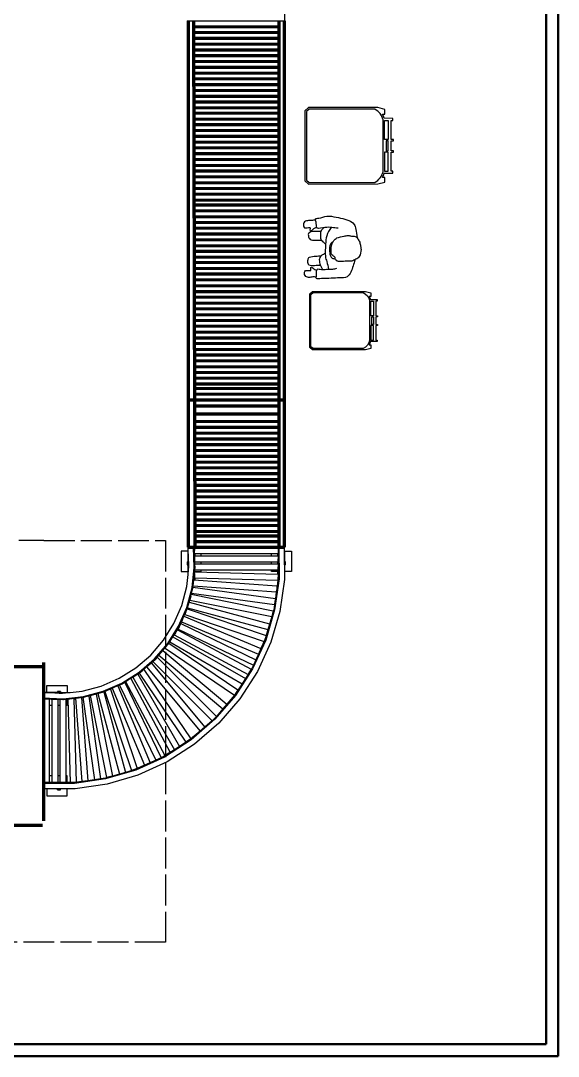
# Model space of a CAD drawing. Header units: millimetres. Extents: x 44692 to 659456, y -26273 to 14445.
# Drawn here: x 270599 to 275016, y -15686 to -7182 of the extents above; entities that cross this region are included whole.
import ezdxf

# ---------------------------------------------------------------- set-up
doc = ezdxf.new("R2010")
doc.units = ezdxf.units.MM
doc.header["$LTSCALE"] = 100
doc.linetypes.add('DASHEDX2', pattern=[3.048, 2.54, -0.508])
for name, color, linetype in [('Area proceso', 90, 'DASHEDX2'), ('Maquinas', 200, 'Continuous'), ('Muebles', 112, 'Continuous'), ('Personal', 171, 'Continuous'), ('Transporte semielaborado', 30, 'Continuous')]:
    doc.layers.add(name, color=color, linetype=linetype)
doc.layers.add('Paredes', color=7, linetype='Continuous', lineweight=50)

# ---------------------------------------------------------------- blocks, each defined once
blk = doc.blocks.new('pa17-16')
for points, knots in [([(5.62, 2.5537), (5.6188, 2.5427), (5.6154, 2.5253), (5.6223, 2.4901), (5.6346, 2.4293), (5.661, 2.4064), (5.685, 2.3908), (5.7322, 2.3832), (5.7723, 2.3842), (5.7881, 2.3969), (5.8018, 2.4268), (5.8146, 2.4162), (5.8324, 2.4305), (5.8382, 2.4568), (5.8318, 2.5038), (5.8344, 2.5615), (5.8137, 2.5937), (5.7944, 2.6284), (5.7307, 2.6388), (5.7037, 2.6296), (5.6679, 2.626), (5.6442, 2.6055), (5.6228, 2.5961), (5.6214, 2.5667), (5.62, 2.5537)], [0, 0, 0, 0, 0.297584, 0.631064, 1.068635, 1.39533, 1.69617, 2.097861, 2.458938, 2.716293, 3.010442, 3.199165, 3.447293, 3.731671, 4.119196, 4.541864, 4.881702, 5.22714, 5.673063, 5.989311, 6.327668, 6.644571, 6.906626, 7.259736, 7.259736, 7.259736, 7.259736]), ([(5.5575, 2.4391), (5.5549, 2.4218), (5.5525, 2.3852), (5.5491, 2.3329), (5.5712, 2.2599), (5.5431, 2.2589), (5.5029, 2.2526), (5.4793, 2.2435), (5.4785, 2.2813), (5.4499, 2.3438), (5.4658, 2.4235), (5.4776, 2.5033), (5.5116, 2.5798), (5.5552, 2.585), (5.608, 2.5962), (5.6336, 2.6001)], [0, 0, 0, 0, 0.404899, 0.829805, 1.276298, 1.516647, 1.885942, 2.122553, 2.418487, 2.881882, 3.382407, 3.897515, 4.613825, 5.020942, 5.393355, 5.393355, 5.393355, 5.393355]), ([(5.8196, 2.5846), (5.837, 2.5819), (5.8817, 2.5675), (5.9755, 2.5418), (5.972, 2.4609), (5.9791, 2.3926), (5.9812, 2.315), (5.9891, 2.2612), (5.9692, 2.2664), (5.9401, 2.2663), (5.9063, 2.2668), (5.9005, 2.2811), (5.909, 2.3184), (5.9007, 2.3606), (5.9019, 2.4011), (5.8964, 2.4238), (5.8933, 2.4348)], [6.682038, 6.682038, 6.682038, 6.682038, 7.076266, 7.806153, 8.304227, 8.77662, 9.284333, 9.649979, 9.844608, 10.160206, 10.472731, 10.661147, 10.998544, 11.371438, 11.724832, 12.051545, 12.051545, 12.051545, 12.051545]), ([(5.5522, 2.3809), (5.573, 2.3653), (5.6222, 2.3398), (5.6924, 2.3383), (5.7952, 2.3323), (5.8376, 2.352), (5.881, 2.3613), (5.9019, 2.366)], [0, 0, 0, 0, 0.49262, 0.970296, 1.525877, 1.91054, 2.357805, 2.357805, 2.357805, 2.357805]), ([(5.6724, 2.3994), (5.675, 2.3947), (5.6837, 2.383), (5.7041, 2.3718), (5.7348, 2.3697), (5.774, 2.3728), (5.8085, 2.3874), (5.8116, 2.4015), (5.8144, 2.4199)], [0.121052, 0.121052, 0.121052, 0.121052, 0.297289, 0.584433, 0.895396, 1.26174, 1.600834, 1.760925, 1.760925, 1.760925, 1.760925]), ([(5.4915, 2.2484), (5.4936, 2.2374), (5.4981, 2.215), (5.4968, 2.1806), (5.512, 2.1445), (5.5569, 2.147), (5.5634, 2.1681), (5.5498, 2.2128), (5.5753, 2.1995), (5.5912, 2.209), (5.5741, 2.2257), (5.5617, 2.2339), (5.5559, 2.2515), (5.5556, 2.26)], [0, 0, 0, 0, 0.324329, 0.654038, 0.980089, 1.31306, 1.562526, 1.890179, 2.123217, 2.319335, 2.559559, 2.78492, 3.066636, 3.066636, 3.066636, 3.066636]), ([(5.5552, 2.3206), (5.5597, 2.3147), (5.5706, 2.3043), (5.5892, 2.2916), (5.6248, 2.2913), (5.6613, 2.2967), (5.6731, 2.3154), (5.6858, 2.3299), (5.6912, 2.3378)], [0, 0, 0, 0, 0.262594, 0.520609, 0.853848, 1.185107, 1.43842, 1.738028, 1.738028, 1.738028, 1.738028]), ([(5.5867, 2.2952), (5.5866, 2.2877), (5.5872, 2.2667), (5.5883, 2.1873), (5.6353, 2.19), (5.6673, 2.2128), (5.6606, 2.2618), (5.6599, 2.2881), (5.6606, 2.3008)], [0.078483, 0.078483, 0.078483, 0.078483, 0.321516, 0.797556, 1.122606, 1.448668, 1.830958, 2.166281, 2.166281, 2.166281, 2.166281]), ([(5.7713, 2.3359), (5.7736, 2.3305), (5.7786, 2.3203), (5.7954, 2.2951), (5.8154, 2.2848), (5.8612, 2.2906), (5.8838, 2.3057), (5.8988, 2.3117), (5.9058, 2.3148)], [0, 0, 0, 0, 0.233477, 0.532145, 0.79329, 1.163492, 1.458071, 1.725911, 1.725911, 1.725911, 1.725911]), ([(5.7943, 2.2992), (5.7951, 2.2858), (5.7984, 2.2614), (5.8038, 2.2002), (5.8255, 2.1869), (5.8672, 2.191), (5.8755, 2.2117), (5.8718, 2.2605), (5.8715, 2.286), (5.871, 2.2978)], [0, 0, 0, 0, 0.353805, 0.775896, 1.041599, 1.377968, 1.615337, 2.001902, 2.313716, 2.313716, 2.313716, 2.313716]), ([(5.9713, 2.2652), (5.9703, 2.2553), (5.9686, 2.234), (5.9786, 2.2017), (5.9668, 2.1644), (5.9218, 2.1628), (5.9134, 2.1832), (5.9229, 2.229), (5.8988, 2.2135), (5.882, 2.2215), (5.8976, 2.2397), (5.908, 2.248), (5.912, 2.2618), (5.9127, 2.2683)], [0.038839, 0.038839, 0.038839, 0.038839, 0.324329, 0.654038, 0.980089, 1.31306, 1.562526, 1.890179, 2.123217, 2.319335, 2.559559, 2.78492, 2.989829, 2.989829, 2.989829, 2.989829])]:
    blk.add_open_spline(points, degree=3, knots=knots)
blk = doc.blocks.new('MU11-9')
for points in [[(-0.0431, 0.5974), (-0.0431, 0.5827), (-0.171, 0.5827), (-0.171, 0.5944), (-0.178, 0.5944), (-0.185, 0.5944), (-0.1854, 0.5362, 0.065352), (-0.2135, 0.5234), (-0.2134, 0.5392), (-0.2457, 0.5392), (-0.2575, 0.4915), (-0.2579, 0.0248), (-0.2362, 0), (0, 0), (0.2362, 0), (0.2579, 0.0248), (0.2575, 0.4915), (0.2457, 0.5392), (0.2134, 0.5392), (0.2135, 0.5234, 0.065352), (0.1854, 0.5362), (0.185, 0.5944), (0.178, 0.5944), (0.171, 0.5944), (0.171, 0.5827), (0.0431, 0.5827), (0.0431, 0.5974), (0.0344, 0.5974), (0.0344, 0.5827), (0, 0.5827), (-0.0344, 0.5827), (-0.0344, 0.5974)], [(-0.2468, 0.4718), (-0.2471, 0.0288), (-0.2314, 0.0107), (0, 0.0107), (0.2314, 0.0107), (0.2471, 0.0288), (0.2468, 0.4718, 0.222129), (0.1747, 0.5279), (-0.1747, 0.5279, 0.222129)]]:
    blk.add_lwpolyline(points, format="xyb", close=True)
for points in [[(-0.0431, 0.5382), (-0.171, 0.5382), (-0.171, 0.5618), (-0.0431, 0.5618), (-0.0431, 0.5382)], [(0.0431, 0.5382), (0.171, 0.5382), (0.171, 0.5618), (0.0431, 0.5618), (0.0431, 0.5382)]]:
    blk.add_lwpolyline(points)
blk.add_lwpolyline([(0.0344, 0.5489), (0.0344, 0.5618), (0, 0.5618), (-0.0344, 0.5618), (-0.0344, 0.5489), (0, 0.5489)], close=True)

msp = doc.modelspace()

# ---------------------------------------------------------------- linework, layer by layer
msp.add_line((272028.634, -11506.63), (272712.726, -11506.63))
at = {"layer": 'Area proceso', "color": 3}
for p, q in [((270789.701, -11451.322), (270583.938, -11451.322)), ((270789.701, -11451.322), (271789.701, -11451.322)), ((271789.701, -11451.322), (271789.701, -14747.652)), ((271789.701, -14747.652), (265789.701, -14747.652))]:
    msp.add_line(p, q, dxfattribs=at)
at = {"layer": 'Maquinas'}
for p, q in [((272766.627, -6582.489), (272766.627, -7184.341)), ((271966.677, -7182.489), (272766.627, -7184.341)), ((271974.733, -11538.903), (271916.686, -11538.903)), ((271916.686, -11538.903), (271916.686, -11704.752)), ((271974.908, -11509.912), (271974.733, -11505.733)), ((271974.733, -11509.912), (271974.733, -11505.733)), ((272019.264, -11505.733), (271974.733, -11505.733)), ((271974.733, -11505.733), (271974.733, -11509.912)), ((271974.733, -11505.733), (271974.733, -11509.912)), ((271974.733, -11509.912), (271974.733, -11514.091)), ((271974.908, -11509.912), (271974.733, -11509.912)), ((271974.908, -11514.091), (271974.733, -11514.091)), ((271974.733, -11538.903), (271974.733, -11514.091)), ((271974.733, -11626.463), (271974.733, -11538.903)), ((271975.084, -11514.091), (271974.908, -11509.912)), ((271974.908, -11509.912), (271974.908, -11514.091)), ((271975.084, -11514.091), (271974.908, -11514.091)), ((271978.879, -11604.613), (271975.084, -11514.091)), ((272025.645, -11672.947), (272019.264, -11505.733)), ((272026.055, -11505.733), (272019.264, -11505.733)), ((272026.055, -11505.733), (272028.634, -11505.733)), ((272027.024, -11531.508), (272026.055, -11505.733)), ((272027.024, -11506.63), (272028.634, -11506.63)), ((272027.024, -11506.63), (272027.024, -11531.508)), ((272027.96, -11556.385), (272027.024, -11531.508)), ((272027.96, -11556.385), (272028.634, -11556.385)), ((272028.634, -11574.31), (272027.96, -11556.385)), ((272028.634, -11506.63), (272028.634, -11505.733)), ((272028.634, -11556.385), (272028.634, -11574.31)), ((272028.634, -11556.385), (272082.535, -11556.385)), ((272082.535, -11576.725), (272082.535, -11556.385)), ((272082.535, -11556.385), (272658.826, -11556.385)), ((272658.826, -11576.725), (272658.826, -11556.385)), ((272658.826, -11556.385), (272712.726, -11556.385)), ((272712.726, -11506.63), (272712.726, -11505.733)), ((272714.391, -11505.733), (272712.726, -11505.733)), ((272712.726, -11506.63), (272714.393, -11506.63)), ((272712.726, -11576.725), (272712.726, -11556.385)), ((272712.726, -11556.385), (272714.467, -11556.385)), ((272721.182, -11505.733), (272714.391, -11505.733)), ((272714.391, -11505.733), (272714.393, -11506.63)), ((272714.393, -11506.63), (272714.467, -11556.385)), ((272714.467, -11556.385), (272714.497, -11576.725)), ((272721.182, -11505.733), (272721.518, -11764.758)), ((272766.627, -11505.733), (272721.182, -11505.733)), ((272766.627, -11538.903), (272766.311, -11770.612)), ((272766.627, -11538.903), (272766.627, -11505.733)), ((272766.627, -11538.903), (272824.674, -11538.903)), ((272766.627, -11626.463), (272766.627, -11538.903)), ((272824.674, -11538.903), (272824.674, -11704.752)), ((271966.441, -11626.463), (271974.733, -11626.463)), ((271966.441, -11626.463), (271966.441, -11649.682)), ((271966.441, -11649.682), (271974.733, -11649.682)), ((271974.733, -11626.463), (271974.733, -11592.804)), ((271974.733, -11605.515), (271974.733, -11605.25)), ((271974.733, -11606.321), (271974.733, -11605.515)), ((271974.733, -11607.613), (271974.733, -11606.321)), ((271974.733, -11609.302), (271974.733, -11607.613)), ((271974.733, -11611.274), (271974.733, -11609.302)), ((271974.733, -11613.841), (271974.733, -11609.395)), ((271974.733, -11613.393), (271974.733, -11611.274)), ((271974.733, -11615.517), (271974.733, -11613.393)), ((271974.733, -11618.498), (271974.733, -11613.841)), ((271974.733, -11617.5), (271974.733, -11615.517)), ((271974.733, -11620.553), (271974.733, -11617.5)), ((271974.733, -11623.326), (271974.733, -11618.498)), ((271974.733, -11623.822), (271974.733, -11620.553)), ((271974.733, -11628.284), (271974.733, -11623.326)), ((271974.733, -11627.267), (271974.733, -11623.822)), ((271974.733, -11649.682), (271974.733, -11626.463)), ((271974.733, -11630.846), (271974.733, -11627.267)), ((271974.733, -11633.33), (271974.733, -11628.284)), ((271974.733, -11634.516), (271974.733, -11630.846)), ((271974.733, -11638.419), (271974.733, -11633.33)), ((271974.733, -11638.231), (271974.733, -11634.516)), ((271974.733, -11641.945), (271974.733, -11638.231)), ((271974.733, -11643.508), (271974.733, -11638.419)), ((271974.733, -11645.615), (271974.733, -11641.945)), ((271974.733, -11648.553), (271974.733, -11643.508)), ((271974.733, -11649.194), (271974.733, -11645.615)), ((271974.733, -11653.511), (271974.733, -11648.553)), ((271974.733, -11652.639), (271974.733, -11649.194)), ((271974.733, -11704.752), (271974.733, -11649.682)), ((271974.733, -11684.021), (271974.733, -11649.682)), ((271978.879, -11638.412), (271978.879, -11604.613)), ((271980.297, -11638.412), (271978.879, -11604.613)), ((271978.879, -11691.172), (271978.879, -11638.412)), ((271978.879, -11638.412), (271980.297, -11638.412)), ((271981.5, -11667.115), (271980.297, -11638.412)), ((272028.725, -11576.725), (272028.634, -11574.31)), ((272028.725, -11576.725), (272082.535, -11576.725)), ((272030.596, -11626.479), (272028.725, -11576.725)), ((272030.596, -11626.479), (272082.535, -11626.479)), ((272031.223, -11643.148), (272030.596, -11626.479)), ((272032.377, -11673.836), (272031.223, -11643.148)), ((272031.223, -11643.148), (272082.535, -11643.148)), ((272082.535, -11576.725), (272658.826, -11576.725)), ((272082.535, -11643.148), (272082.535, -11626.479)), ((272082.535, -11626.479), (272658.826, -11626.479)), ((272082.535, -11643.148), (272658.826, -11643.148)), ((272658.826, -11576.725), (272712.726, -11576.725)), ((272658.826, -11643.148), (272658.826, -11626.479)), ((272658.826, -11626.479), (272712.726, -11626.479)), ((272658.826, -11643.148), (272712.726, -11643.148)), ((272712.726, -11576.725), (272714.497, -11576.725)), ((272712.726, -11638.412), (272712.726, -11626.479)), ((272712.726, -11626.479), (272714.534, -11626.479)), ((272712.726, -11643.148), (272712.726, -11638.412)), ((272714.589, -11638.412), (272712.726, -11638.412)), ((272712.726, -11643.148), (272714.596, -11643.148)), ((272714.497, -11576.725), (272714.534, -11601.602)), ((272714.534, -11626.479), (272714.534, -11601.602)), ((272714.534, -11626.479), (272714.589, -11638.412)), ((272714.589, -11638.412), (272714.596, -11643.148)), ((272714.596, -11643.148), (272714.633, -11668.025)), ((272766.627, -11605.25), (272766.627, -11605.543)), ((272766.627, -11605.543), (272766.627, -11606.375)), ((272766.627, -11606.375), (272766.627, -11607.689)), ((272766.627, -11607.689), (272766.627, -11609.395)), ((272774.92, -11626.463), (272766.627, -11626.463)), ((272766.627, -11649.682), (272766.627, -11626.463)), ((272774.92, -11649.682), (272766.627, -11649.682)), ((272766.627, -11649.682), (272766.627, -11704.752)), ((272774.92, -11649.682), (272774.92, -11626.463)), ((271916.686, -11704.752), (271974.733, -11704.752)), ((271964.007, -11827.688), (271974.733, -11729.232)), ((271974.733, -11655.908), (271974.733, -11652.639)), ((271974.733, -11658.339), (271974.733, -11653.511)), ((271974.733, -11658.962), (271974.733, -11655.908)), ((271974.733, -11662.997), (271974.733, -11658.339)), ((271974.733, -11660.951), (271974.733, -11658.962)), ((271974.733, -11663.093), (271974.733, -11660.951)), ((271974.733, -11667.442), (271974.733, -11662.997)), ((271974.733, -11665.243), (271974.733, -11663.093)), ((271974.733, -11667.253), (271974.733, -11665.243)), ((271974.733, -11668.988), (271974.733, -11667.253)), ((271974.733, -11670.328), (271974.733, -11668.988)), ((271974.733, -11671.183), (271974.733, -11670.328)), ((271974.733, -11671.494), (271974.733, -11671.183)), ((271974.733, -11729.232), (271978.879, -11691.172)), ((271974.733, -11729.232), (271974.733, -11704.752)), ((271978.879, -11691.172), (271981.5, -11667.115)), ((272007.011, -11839.241), (272025.645, -11672.947)), ((272021.435, -11771.091), (272027.068, -11721.019)), ((272027.068, -11721.019), (272026.06, -11757.121)), ((272027.068, -11721.019), (272028.599, -11707.418)), ((272028.599, -11707.418), (272028.634, -11707.105)), ((272028.599, -11707.418), (272028.634, -11707.419)), ((272028.634, -11707.105), (272028.899, -11704.752)), ((272028.634, -11707.105), (272028.634, -11707.419)), ((272028.634, -11707.419), (272712.726, -11726.527)), ((272028.899, -11704.752), (272030.232, -11692.902)), ((272028.899, -11704.752), (272082.535, -11704.752)), ((272030.232, -11692.902), (272032.377, -11673.836)), ((272030.232, -11692.902), (272082.535, -11692.902)), ((272082.535, -11704.752), (272082.535, -11692.902)), ((272082.535, -11692.902), (272658.826, -11692.902)), ((272658.826, -11704.752), (272658.826, -11692.902)), ((272658.826, -11692.902), (272712.726, -11692.902)), ((272712.726, -11704.752), (272658.826, -11704.752)), ((272712.726, -11704.752), (272712.726, -11692.902)), ((272712.726, -11692.902), (272714.633, -11692.902)), ((272712.726, -11726.527), (272712.726, -11704.752)), ((272712.726, -11726.527), (272714.72, -11726.583)), ((272714.633, -11692.902), (272714.633, -11668.025)), ((272714.633, -11692.902), (272714.72, -11726.583)), ((272714.72, -11726.583), (272714.758, -11751.471)), ((272766.627, -11667.442), (272766.627, -11669.142)), ((272766.627, -11669.142), (272766.627, -11670.437)), ((272766.627, -11670.437), (272766.627, -11671.239)), ((272766.627, -11671.239), (272766.627, -11671.494)), ((272824.674, -11704.752), (272766.627, -11704.752)), ((272766.627, -11704.752), (272766.627, -11771.091)), ((272015.717, -11821.909), (272021.284, -11772.429)), ((272021.284, -11772.429), (272021.435, -11771.091)), ((272021.284, -11772.429), (272704.688, -11822.615)), ((272021.435, -11771.091), (272028.634, -11771.091)), ((272026.06, -11757.121), (272028.634, -11757.193)), ((272028.634, -11757.193), (272713.003, -11776.309)), ((272028.634, -11757.193), (272028.634, -11771.091)), ((272721.518, -11764.758), (272684.927, -12021.186)), ((272713.003, -11776.309), (272702.866, -11847.426)), ((272714.322, -11767.05), (272713.003, -11776.309)), ((272714.322, -11767.05), (272714.758, -11751.471)), ((272714.776, -11763.867), (272714.322, -11767.05)), ((272714.758, -11751.471), (272714.776, -11763.867)), ((272766.242, -11771.091), (272728.358, -12032.759)), ((272766.311, -11770.612), (272766.242, -11771.091)), ((272766.242, -11771.091), (272766.627, -11771.091)), ((271922.65, -11983.827), (271964.007, -11827.688)), ((271963.778, -12000.895), (272007.011, -11839.241)), ((271996.219, -11905.782), (271999.843, -11892.253)), ((271999.843, -11892.253), (272003.045, -11880.297)), ((271999.843, -11892.253), (272673.887, -12026.941)), ((272002.82, -11881.919), (272003.045, -11880.297)), ((272002.82, -11881.919), (272684.468, -11976.506)), ((272003.045, -11880.297), (272013.569, -11841.003)), ((272013.569, -11841.003), (272014.435, -11833.3)), ((272014.435, -11833.3), (272015.717, -11821.909)), ((272014.435, -11833.3), (272691.397, -11927.236)), ((272015.717, -11821.909), (272699.348, -11872.111)), ((272699.348, -11872.111), (272691.397, -11927.236)), ((272702.866, -11847.426), (272699.348, -11872.111)), ((272704.688, -11822.615), (272702.866, -11847.426)), ((271858.361, -12132.005), (271922.65, -11983.827)), ((271970.049, -12003.497), (271982.642, -11956.479)), ((271982.642, -11956.479), (271996.219, -11905.782)), ((271982.642, -11956.479), (272644.3, -12133.77)), ((271996.219, -11905.782), (271989.209, -11940.867)), ((271989.209, -11940.867), (272661.999, -12075.304)), ((272684.468, -11976.506), (272678.351, -12019.419)), ((272687.978, -11951.877), (272684.468, -11976.506)), ((272691.397, -11927.236), (272687.978, -11951.877)), ((271896.914, -12154.29), (271963.778, -12000.895)), ((271927.819, -12100.313), (271939.921, -12072.569)), ((271939.921, -12072.569), (271955.864, -12036.018)), ((271939.921, -12072.569), (272573.214, -12338.781)), ((271955.864, -12036.018), (271948.223, -12058.594)), ((271948.223, -12058.594), (272600.16, -12279.262)), ((271955.864, -12036.018), (271966.265, -12012.173)), ((271966.265, -12012.173), (271969.613, -12004.498)), ((271966.265, -12012.173), (272616.104, -12232.159)), ((271969.613, -12004.498), (271970.049, -12003.497)), ((271969.613, -12004.498), (272630.873, -12181.682)), ((272684.927, -12021.186), (272612.156, -12269.778)), ((272728.358, -12032.759), (272653.54, -12286.852)), ((272669.012, -12051.336), (272661.999, -12075.304)), ((272678.351, -12019.419), (272669.012, -12051.336)), ((272673.887, -12026.941), (272669.012, -12051.336)), ((271772.594, -12268.876), (271858.361, -12132.005)), ((271807.915, -12295.995), (271896.914, -12154.29)), ((271886.627, -12183.419), (271901.956, -12159.02)), ((271901.956, -12159.02), (271892.867, -12177.906)), ((271901.956, -12159.02), (271902.793, -12157.689)), ((271902.793, -12157.689), (271904.686, -12153.347)), ((271904.686, -12153.347), (271927.412, -12101.282)), ((271914.443, -12133.074), (271904.686, -12153.347)), ((271914.443, -12133.074), (272531.591, -12430.087)), ((271927.412, -12101.282), (271920.267, -12118.279)), ((271920.267, -12118.279), (272552.567, -12384.074)), ((271927.412, -12101.282), (271927.819, -12100.313)), ((272637.861, -12157.8), (272630.873, -12181.682)), ((272661.999, -12075.304), (272637.861, -12157.8)), ((272644.3, -12133.77), (272637.861, -12157.8)), ((271830.737, -12272.378), (271850.245, -12241.328)), ((271850.245, -12241.328), (271869.938, -12210.009)), ((271850.245, -12241.328), (272445.12, -12584.779)), ((271869.938, -12210.009), (271861.253, -12226.274)), ((271861.253, -12226.274), (272467.88, -12550.182)), ((271869.938, -12210.009), (271870.033, -12209.831)), ((271870.033, -12209.831), (271886.627, -12183.419)), ((271886.627, -12183.419), (272491.831, -12506.568)), ((271892.867, -12177.906), (272510.948, -12475.369)), ((272615.841, -12232.937), (272600.16, -12279.262)), ((272615.841, -12232.937), (272605.861, -12267.166)), ((272615.841, -12232.937), (272616.104, -12232.159)), ((272630.873, -12181.682), (272616.104, -12232.159)), ((271667.285, -12391.349), (271772.594, -12268.876)), ((271698.773, -12422.838), (271807.915, -12295.995)), ((271766.066, -12355.02), (271790.234, -12326.935)), ((271790.234, -12326.935), (271785.707, -12333.622)), ((271790.234, -12326.935), (271813.301, -12300.13)), ((271813.301, -12300.13), (271816.788, -12294.58)), ((271816.788, -12294.58), (271830.401, -12272.959)), ((271816.788, -12294.58), (272383.531, -12678.294)), ((271830.401, -12272.959), (271824.182, -12283.732)), ((271824.182, -12283.732), (272418.606, -12626.922)), ((271830.401, -12272.959), (271830.737, -12272.378)), ((272612.156, -12269.778), (272504.692, -12505.459)), ((272653.54, -12286.852), (272543.375, -12527.734)), ((272605.861, -12267.166), (272573.214, -12338.781)), ((271544.811, -12496.659), (271667.285, -12391.349)), ((271703.599, -12427.611), (271733.609, -12392.737)), ((271721.165, -12410.045), (271703.599, -12427.611)), ((271721.165, -12410.045), (272206.634, -12895.513)), ((271733.609, -12392.737), (271766.066, -12355.02)), ((271733.609, -12392.737), (272260.523, -12833.305)), ((271766.066, -12355.02), (272293.105, -12795.693)), ((271785.707, -12333.622), (272355.637, -12719.494)), ((272552.567, -12384.074), (272531.591, -12430.087)), ((272573.214, -12338.781), (272552.567, -12384.074)), ((265878.149, -12487.379), (270778.149, -12487.379)), ((270789.701, -12708.619), (270789.701, -12454.989)), ((271407.94, -12582.426), (271544.811, -12496.659)), ((271571.93, -12531.98), (271698.773, -12422.838)), ((271599.479, -12517.217), (271632.655, -12488.668)), ((271632.655, -12488.668), (271651.673, -12472.303)), ((271632.655, -12488.668), (272073.323, -13015.702)), ((271651.673, -12472.303), (271703.546, -12427.664)), ((271670.596, -12456.48), (271651.673, -12472.303)), ((271670.596, -12456.48), (272110.935, -12983.119)), ((271703.546, -12427.664), (271685.983, -12445.226)), ((271685.983, -12445.226), (272171.452, -12930.695)), ((271703.546, -12427.664), (271703.576, -12427.637)), ((271703.576, -12427.637), (271703.599, -12427.611)), ((272510.948, -12475.369), (272498.787, -12502.046)), ((272531.591, -12430.087), (272510.948, -12475.369)), ((271259.762, -12646.715), (271407.94, -12582.426)), ((271430.225, -12620.978), (271571.93, -12531.98)), ((271482.504, -12596.148), (271519.243, -12573.066)), ((271504.407, -12584.452), (271482.504, -12596.148)), ((271504.407, -12584.452), (271828.099, -13190.672)), ((271519.243, -12573.066), (271540.397, -12559.775)), ((271519.243, -12573.066), (271862.912, -13168.318)), ((271540.397, -12559.775), (271572.469, -12539.625)), ((271561.865, -12547.38), (271540.397, -12559.775)), ((271561.865, -12547.38), (271904.826, -13141.407)), ((271572.469, -12539.625), (271576.065, -12537.366)), ((271572.469, -12539.625), (271956.428, -13106.73)), ((271576.065, -12537.366), (271599.479, -12517.217)), ((271611.756, -12508.905), (271599.479, -12517.217)), ((271611.756, -12508.905), (271997.628, -13078.836)), ((272504.692, -12505.459), (272364.729, -12723.414)), ((272543.375, -12527.734), (272400.098, -12750.518)), ((272467.88, -12550.182), (272440.249, -12593.215)), ((272445.12, -12584.779), (272440.249, -12593.215)), ((272471.828, -12544.03), (272467.88, -12550.182)), ((272498.787, -12502.046), (272471.828, -12544.03)), ((272491.831, -12506.568), (272471.828, -12544.03)), ((270814.838, -12640.751), (270980.687, -12640.751)), ((270814.838, -12698.798), (270814.838, -12640.751)), ((270980.687, -12640.751), (270980.687, -12698.798)), ((271103.623, -12688.072), (271259.762, -12646.715)), ((271276.83, -12687.843), (271430.225, -12620.978)), ((271313.203, -12679.384), (271350.67, -12663.041)), ((271350.67, -12663.041), (271372.589, -12653.48)), ((271350.67, -12663.041), (271616.867, -13296.299)), ((271372.589, -12653.48), (271373.48, -12653.106)), ((271373.48, -12653.106), (271433.538, -12626.895)), ((271396.413, -12643.466), (271373.48, -12653.106)), ((271396.413, -12643.466), (271662.159, -13275.651)), ((271433.538, -12626.895), (271411.207, -12637.642)), ((271411.207, -12637.642), (271708.167, -13254.678)), ((271433.538, -12626.895), (271433.625, -12626.857)), ((271433.625, -12626.857), (271461.347, -12609.44)), ((271456.04, -12616.065), (271433.625, -12626.857)), ((271456.04, -12616.065), (271753.449, -13234.036)), ((271461.347, -12609.44), (271482.504, -12596.148)), ((271461.347, -12609.44), (271784.702, -13215.03)), ((272418.606, -12626.922), (272359.318, -12719.259)), ((272440.249, -12593.215), (272418.606, -12626.922)), ((270781.668, -12698.798), (270785.847, -12698.973)), ((270781.668, -12698.798), (270785.847, -12698.798)), ((270781.668, -12698.798), (270781.668, -12743.329)), ((270781.668, -12743.329), (270948.882, -12749.71)), ((270781.668, -12743.329), (270781.668, -12750.12)), ((270781.668, -12750.12), (270781.668, -12752.699)), ((270781.668, -12750.12), (270784.764, -12750.236)), ((270781.668, -12752.699), (270784.764, -12752.699)), ((270784.764, -12750.236), (270834.518, -12752.107)), ((270784.764, -12750.236), (270784.764, -12752.699)), ((270784.764, -12752.699), (270784.764, -13436.791)), ((270785.847, -12698.798), (270790.026, -12698.798)), ((270785.847, -12698.798), (270785.847, -12698.973)), ((270785.847, -12698.973), (270790.026, -12699.148)), ((270785.847, -12698.973), (270790.026, -12698.973)), ((270790.026, -12698.798), (270790.026, -12698.973)), ((270814.838, -12698.798), (270790.026, -12698.798)), ((270790.026, -12698.973), (270790.026, -12699.148)), ((270790.026, -12699.148), (270880.548, -12702.944)), ((270902.399, -12698.798), (270814.838, -12698.798)), ((270834.518, -12752.107), (270850.245, -12752.699)), ((270834.518, -12752.107), (270834.518, -12752.699)), ((270850.245, -12752.699), (270834.518, -12752.699)), ((270834.518, -12752.699), (270834.518, -12806.6)), ((270850.245, -12752.699), (270879.634, -12753.804)), ((270854.858, -12753.804), (270854.858, -12806.6)), ((270879.634, -12753.804), (270854.858, -12753.804)), ((270879.634, -12753.804), (270904.613, -12754.744)), ((270914.347, -12702.944), (270880.548, -12702.944)), ((270880.548, -12702.944), (270914.347, -12704.361)), ((270881.185, -12698.798), (270881.478, -12698.798)), ((270881.478, -12698.798), (270882.31, -12698.798)), ((270882.31, -12698.798), (270883.624, -12698.798)), ((270883.624, -12698.798), (270885.33, -12698.798)), ((270902.399, -12690.506), (270902.399, -12698.798)), ((270925.617, -12690.506), (270902.399, -12690.506)), ((270925.617, -12698.798), (270902.399, -12698.798)), ((270904.613, -12754.744), (270904.613, -12806.6)), ((270904.613, -12754.744), (270946.057, -12756.302)), ((270967.107, -12702.944), (270914.347, -12702.944)), ((270914.347, -12702.944), (270914.347, -12704.361)), ((270914.347, -12704.361), (270943.05, -12705.565)), ((270925.617, -12690.506), (270925.617, -12698.798)), ((270925.617, -12698.798), (270980.687, -12698.798)), ((270943.05, -12705.565), (270967.107, -12702.944)), ((270943.377, -12698.798), (270945.077, -12698.798)), ((270945.077, -12698.798), (270946.372, -12698.798)), ((270946.372, -12698.798), (270947.174, -12698.798)), ((270947.174, -12698.798), (270947.429, -12698.798)), ((270948.882, -12749.71), (271115.176, -12731.076)), ((270951.012, -12756.302), (270980.687, -12752.964)), ((270967.107, -12702.944), (271005.167, -12698.798)), ((270980.687, -12698.798), (271005.167, -12698.798)), ((270980.687, -12752.964), (270983.04, -12752.699)), ((270980.687, -12752.964), (270980.687, -12806.6)), ((270983.04, -12752.699), (270985.604, -12752.41)), ((270985.612, -12752.699), (270983.04, -12752.699)), ((270985.604, -12752.41), (271021.628, -12748.357)), ((270985.604, -12752.41), (270985.612, -12752.699)), ((270985.612, -12752.699), (271004.721, -13436.791)), ((271005.167, -12698.798), (271103.623, -12688.072)), ((271021.628, -12748.357), (271047.026, -12745.499)), ((271035.254, -12747.976), (271021.628, -12748.357)), ((271035.254, -12747.976), (271035.386, -12752.699)), ((271047.026, -12752.699), (271035.386, -12752.699)), ((271035.386, -12752.699), (271054.472, -13435.98)), ((271047.026, -12745.499), (271050.412, -12745.119)), ((271047.026, -12745.499), (271047.026, -12752.699)), ((271050.412, -12745.119), (271075.249, -12742.324)), ((271050.412, -12745.119), (271100.718, -13430.158)), ((271075.249, -12742.324), (271111.075, -12738.293)), ((271099.962, -12740.509), (271075.249, -12742.324)), ((271099.962, -12740.509), (271150.09, -13423.121)), ((271111.075, -12738.293), (271116.938, -12737.633)), ((271111.075, -12738.293), (271205.016, -13415.292)), ((271115.176, -12731.076), (271276.83, -12687.843)), ((271116.938, -12737.633), (271135.441, -12732.678)), ((271135.441, -12732.678), (271170.584, -12723.266)), ((271160.053, -12729.263), (271135.441, -12732.678)), ((271160.053, -12729.263), (271254.273, -13408.272)), ((271170.584, -12723.266), (271199.175, -12715.609)), ((271170.584, -12723.266), (271305.074, -13396.326)), ((271199.175, -12715.609), (271233.766, -12706.345)), ((271219, -12711.647), (271199.175, -12715.609)), ((271219, -12711.647), (271353.623, -13385.367)), ((271233.766, -12706.345), (271279.432, -12694.114)), ((271233.766, -12706.345), (271411.196, -13368.521)), ((271279.432, -12694.114), (271279.472, -12694.097)), ((271279.472, -12694.097), (271290.279, -12689.383)), ((271279.472, -12694.097), (271281.825, -12693.467)), ((271281.825, -12693.467), (271458.961, -13354.545)), ((271290.279, -12689.383), (271313.203, -12679.384)), ((271290.279, -12689.383), (271510.268, -13339.311)), ((271336.727, -12671.421), (271313.203, -12679.384)), ((271336.727, -12671.421), (271557.396, -13323.359)), ((272364.729, -12723.414), (272195.127, -12919.192)), ((272400.098, -12750.518), (272226.617, -12950.682)), ((272359.318, -12719.259), (272293.105, -12795.693)), ((272383.531, -12678.294), (272355.637, -12719.494)), ((270854.858, -12806.6), (270834.518, -12806.6)), ((270834.518, -12806.6), (270834.518, -13382.891)), ((270854.858, -12806.6), (270854.858, -13382.891)), ((270921.281, -12806.6), (270904.613, -12806.6)), ((270904.613, -12806.6), (270904.613, -13382.891)), ((270921.281, -12756.302), (270921.281, -12806.6)), ((270946.057, -12756.302), (270921.281, -12756.302)), ((270921.281, -12806.6), (270921.281, -13382.891)), ((270946.057, -12756.302), (270949.771, -12756.442)), ((270949.771, -12756.442), (270951.012, -12756.302)), ((270971.036, -12756.302), (270951.012, -12756.302)), ((270971.036, -12756.302), (270971.036, -12806.6)), ((270980.687, -12806.6), (270971.036, -12806.6)), ((270971.036, -12806.6), (270971.036, -13382.891)), ((272260.523, -12833.305), (272206.634, -12895.513)), ((272293.105, -12795.693), (272260.523, -12833.305)), ((272195.127, -12919.192), (271999.349, -13088.794)), ((272189.582, -12914.991), (272171.452, -12930.695)), ((272190.926, -12913.647), (272189.582, -12914.991)), ((272190.926, -12913.647), (272189.582, -12914.991)), ((272190.302, -12914.367), (272189.582, -12914.991)), ((272190.926, -12913.647), (272190.302, -12914.367)), ((272206.634, -12895.513), (272190.926, -12913.647)), ((272226.617, -12950.682), (272026.453, -13124.163)), ((272110.935, -12983.119), (272073.323, -13015.702)), ((272171.452, -12930.695), (272110.935, -12983.119)), ((271999.349, -13088.794), (271781.394, -13228.757)), ((271995.194, -13083.382), (271904.826, -13141.407)), ((271956.428, -13106.73), (271997.628, -13078.836)), ((271997.628, -13078.836), (271956.428, -13106.73)), ((272073.323, -13015.702), (271995.194, -13083.382)), ((272026.453, -13124.163), (271803.669, -13267.44)), ((271862.912, -13168.318), (271828.099, -13190.672)), ((271904.826, -13141.407), (271862.912, -13168.318)), ((271781.394, -13228.757), (271545.713, -13336.221)), ((271708.167, -13254.678), (271662.159, -13275.651)), ((271753.449, -13234.036), (271708.167, -13254.678)), ((271777.981, -13222.852), (271753.449, -13234.036)), ((271817.134, -13197.712), (271777.981, -13222.852)), ((271784.702, -13215.03), (271817.134, -13197.712)), ((271817.134, -13197.712), (271784.702, -13215.03)), ((271828.099, -13190.672), (271817.134, -13197.712)), ((271545.713, -13336.221), (271297.121, -13408.992)), ((271543.101, -13329.926), (271458.961, -13354.545)), ((271510.268, -13339.311), (271557.396, -13323.359)), ((271557.396, -13323.359), (271510.268, -13339.311)), ((271557.396, -13323.359), (271543.101, -13329.926)), ((271616.867, -13296.299), (271557.396, -13323.359)), ((271803.669, -13267.44), (271562.787, -13377.605)), ((271638.392, -13286.486), (271616.867, -13296.299)), ((271641.33, -13287.121), (271639.06, -13288.075)), ((271662.159, -13275.651), (271640.634, -13285.464)), ((270854.858, -13382.891), (270834.518, -13382.891)), ((270834.518, -13382.891), (270834.518, -13436.791)), ((270854.858, -13382.891), (270854.858, -13436.791)), ((270921.281, -13382.891), (270904.613, -13382.891)), ((270904.613, -13382.891), (270904.613, -13436.791)), ((270921.281, -13382.891), (270921.281, -13436.791)), ((270980.687, -13382.891), (270971.036, -13382.891)), ((270971.036, -13382.891), (270971.036, -13436.791)), ((270980.687, -13436.791), (270980.687, -13382.891)), ((271297.121, -13408.992), (271040.693, -13445.583)), ((271100.718, -13430.158), (271047.026, -13437.811)), ((271150.09, -13423.121), (271100.718, -13430.158)), ((271205.016, -13415.292), (271150.09, -13423.121)), ((271254.273, -13408.272), (271205.016, -13415.292)), ((271295.354, -13402.416), (271254.273, -13408.272)), ((271340.066, -13389.333), (271295.354, -13402.416)), ((271305.074, -13396.326), (271340.066, -13389.333)), ((271340.066, -13389.333), (271305.074, -13396.326)), ((271562.787, -13377.605), (271308.694, -13452.423)), ((271353.623, -13385.367), (271340.066, -13389.333)), ((271411.196, -13368.521), (271353.623, -13385.367)), ((271458.961, -13354.545), (271411.196, -13368.521)), ((270781.668, -13438.456), (270781.668, -13436.791)), ((270784.764, -13436.791), (270781.668, -13436.791)), ((270781.668, -13438.456), (270781.668, -13445.247)), ((270784.764, -13438.461), (270781.668, -13438.456)), ((271040.693, -13445.583), (270781.668, -13445.247)), ((270781.668, -13445.247), (270781.668, -13490.692)), ((270814.838, -13490.692), (270781.668, -13490.692)), ((270784.764, -13436.791), (270784.764, -13438.461)), ((270807.086, -13438.494), (270784.764, -13438.461)), ((270834.518, -13438.494), (270807.086, -13438.494)), ((270834.518, -13438.494), (270807.086, -13438.494)), ((271046.547, -13490.376), (270814.838, -13490.692)), ((270814.838, -13490.692), (270814.838, -13548.739)), ((270902.399, -13490.692), (270814.838, -13490.692)), ((270834.518, -13436.791), (270854.858, -13436.791)), ((270834.518, -13436.791), (270834.518, -13438.494)), ((270854.858, -13438.565), (270834.518, -13438.494)), ((270854.858, -13436.791), (270854.858, -13438.565)), ((270904.613, -13438.639), (270854.858, -13438.565)), ((270902.399, -13490.692), (270868.739, -13490.692)), ((270881.45, -13490.692), (270881.185, -13490.692)), ((270882.256, -13490.692), (270881.45, -13490.692)), ((270883.548, -13490.692), (270882.256, -13490.692)), ((270885.237, -13490.692), (270883.548, -13490.692)), ((270887.209, -13490.692), (270885.237, -13490.692)), ((270889.776, -13490.692), (270885.33, -13490.692)), ((270889.329, -13490.692), (270887.209, -13490.692)), ((270891.452, -13490.692), (270889.329, -13490.692)), ((270894.433, -13490.692), (270889.776, -13490.692)), ((270893.435, -13490.692), (270891.452, -13490.692)), ((270896.488, -13490.692), (270893.435, -13490.692)), ((270899.261, -13490.692), (270894.433, -13490.692)), ((270899.757, -13490.692), (270896.488, -13490.692)), ((270904.219, -13490.692), (270899.261, -13490.692)), ((270903.202, -13490.692), (270899.757, -13490.692)), ((270902.399, -13498.984), (270902.399, -13490.692)), ((270925.617, -13490.692), (270902.399, -13490.692)), ((270902.399, -13498.984), (270925.617, -13498.984)), ((270906.782, -13490.692), (270903.202, -13490.692)), ((270909.265, -13490.692), (270904.219, -13490.692)), ((270914.347, -13436.791), (270904.613, -13436.791)), ((270904.613, -13436.791), (270904.613, -13438.639)), ((270914.347, -13438.654), (270904.613, -13438.639)), ((270910.451, -13490.692), (270906.782, -13490.692)), ((270914.354, -13490.692), (270909.265, -13490.692)), ((270914.166, -13490.692), (270910.451, -13490.692)), ((270917.88, -13490.692), (270914.166, -13490.692)), ((270921.281, -13436.791), (270914.347, -13436.791)), ((270914.347, -13438.654), (270914.347, -13436.791)), ((270921.281, -13438.664), (270914.347, -13438.654)), ((270919.443, -13490.692), (270914.354, -13490.692)), ((270921.55, -13490.692), (270917.88, -13490.692)), ((270924.488, -13490.692), (270919.443, -13490.692)), ((270921.281, -13436.791), (270921.281, -13438.664)), ((270971.036, -13438.738), (270921.281, -13438.664)), ((270925.129, -13490.692), (270921.55, -13490.692)), ((270929.446, -13490.692), (270924.488, -13490.692)), ((270928.574, -13490.692), (270925.129, -13490.692)), ((270925.617, -13498.984), (270925.617, -13490.692)), ((270980.687, -13490.692), (270925.617, -13490.692)), ((270959.956, -13490.692), (270925.617, -13490.692)), ((270931.843, -13490.692), (270928.574, -13490.692)), ((270934.275, -13490.692), (270929.446, -13490.692)), ((270934.897, -13490.692), (270931.843, -13490.692)), ((270938.932, -13490.692), (270934.275, -13490.692)), ((270936.886, -13490.692), (270934.897, -13490.692)), ((270939.028, -13490.692), (270936.886, -13490.692)), ((270943.377, -13490.692), (270938.932, -13490.692)), ((270941.178, -13490.692), (270939.028, -13490.692)), ((270943.188, -13490.692), (270941.178, -13490.692)), ((270944.923, -13490.692), (270943.188, -13490.692)), ((270946.263, -13490.692), (270944.923, -13490.692)), ((270947.118, -13490.692), (270946.263, -13490.692)), ((270947.429, -13490.692), (270947.118, -13490.692)), ((270971.036, -13436.791), (270971.036, -13438.738)), ((270971.036, -13436.791), (270980.687, -13436.791)), ((271039.803, -13438.841), (270971.036, -13438.738)), ((270980.687, -13436.791), (271004.721, -13436.791)), ((270980.687, -13548.739), (270980.687, -13490.692)), ((271047.026, -13490.692), (270980.687, -13490.692)), ((271004.721, -13436.791), (271004.737, -13437.369)), ((271054.472, -13435.98), (271004.737, -13437.369)), ((271004.737, -13437.369), (271025.41, -13436.791)), ((271054.472, -13435.98), (271025.41, -13436.791)), ((271025.41, -13436.791), (271047.026, -13436.791)), ((271047.026, -13437.811), (271039.803, -13438.841)), ((271047.026, -13490.306), (271046.547, -13490.376)), ((271047.026, -13437.811), (271047.026, -13436.791)), ((271308.694, -13452.423), (271047.026, -13490.306)), ((271047.026, -13490.306), (271047.026, -13490.692)), ((270789.701, -13525.873), (270789.701, -13751.322)), ((270814.838, -13548.739), (270980.687, -13548.739)), ((266908.39, -13783.712), (270778.149, -13783.712))]:
    msp.add_line(p, q, dxfattribs=at)
at = {"layer": 'Maquinas', "lineweight": 100}
for p, q in [((271974.659, -7182.507), (271974.733, -11505.733)), ((272019.298, -7182.611), (272028.634, -11506.63)), ((272721.007, -7184.236), (272721.182, -11505.733)), ((272766.627, -11505.733), (272766.627, -7184.341)), ((272019.441, -7230.567), (272720.88, -7232.419)), ((272019.578, -7276.584), (272721.287, -7278.436)), ((272019.721, -7324.662), (272721.16, -7326.514)), ((272019.864, -7372.832), (272721.573, -7374.685)), ((272020.007, -7420.911), (272721.446, -7422.763)), ((272020.144, -7466.927), (272721.853, -7468.78)), ((272020.287, -7515.006), (272721.726, -7516.857)), ((272020.43, -7563.19), (272722.14, -7565.042)), ((272020.573, -7611.268), (272722.013, -7613.12)), ((272020.71, -7657.284), (272722.419, -7659.137)), ((272020.853, -7705.363), (272722.293, -7707.215)), ((272020.997, -7753.533), (272722.706, -7755.386)), ((272021.14, -7801.612), (272722.579, -7803.463)), ((272021.276, -7847.628), (272722.986, -7849.48)), ((272021.419, -7895.706), (272722.859, -7897.558)), ((272021.55, -7939.705), (272719.008, -7941.547)), ((272021.693, -7987.784), (272718.881, -7989.624)), ((272021.83, -8033.8), (272718.76, -8035.64)), ((272021.973, -8081.879), (272718.633, -8083.718)), ((272022.117, -8130.049), (272718.506, -8131.887)), ((272022.26, -8178.128), (272718.379, -8179.965)), ((272022.396, -8224.144), (272718.257, -8225.981)), ((272022.539, -8272.222), (272718.13, -8274.059)), ((272022.683, -8320.406), (272718.003, -8322.242)), ((272022.826, -8368.485), (272717.876, -8370.32)), ((272022.963, -8414.501), (272717.755, -8416.335)), ((272023.106, -8462.58), (272717.628, -8464.413)), ((272023.249, -8510.75), (272717.501, -8512.583)), ((272023.392, -8558.828), (272717.374, -8560.66)), ((272023.529, -8604.845), (272717.252, -8606.676)), ((272023.672, -8652.923), (272717.125, -8654.754)), ((272023.793, -8693.528), (272717.018, -8695.358)), ((272023.936, -8741.606), (272716.891, -8743.436)), ((272024.079, -8789.79), (272716.764, -8791.619)), ((272024.222, -8837.869), (272716.637, -8839.697)), ((272024.359, -8883.885), (272716.516, -8885.712)), ((272024.502, -8931.964), (272716.389, -8933.79)), ((272024.645, -8980.134), (272716.262, -8981.96)), ((272024.788, -9028.213), (272716.135, -9030.038)), ((272024.925, -9074.229), (272716.013, -9076.053)), ((272025.068, -9122.307), (272715.886, -9124.131)), ((272025.199, -9166.306), (272715.77, -9168.129)), ((272025.342, -9214.385), (272715.643, -9216.207)), ((272025.479, -9260.401), (272715.522, -9262.223)), ((272025.622, -9308.48), (272715.395, -9310.3)), ((272025.765, -9356.65), (272715.268, -9358.47)), ((272025.908, -9404.728), (272715.141, -9406.548)), ((272026.045, -9450.745), (272715.019, -9452.564)), ((272026.188, -9498.823), (272714.892, -9500.641)), ((272026.331, -9547.007), (272714.765, -9548.825)), ((272026.474, -9595.086), (272714.638, -9596.902)), ((272026.611, -9641.102), (272714.517, -9642.918)), ((272026.754, -9689.18), (272714.39, -9690.996)), ((272026.897, -9737.351), (272714.263, -9739.165)), ((272027.04, -9785.429), (272714.136, -9787.243)), ((272027.177, -9831.446), (272714.014, -9833.259)), ((272027.32, -9879.524), (272713.887, -9881.337)), ((272027.457, -9925.378), (272713.766, -9927.19)), ((272027.6, -9973.456), (272713.64, -9975.268)), ((272027.743, -10021.627), (272713.512, -10023.437)), ((272027.886, -10069.705), (272713.385, -10071.515)), ((272028.023, -10115.722), (272713.264, -10117.531)), ((272028.166, -10163.8), (272713.137, -10165.608)), ((272028.277, -10201.199), (272713.038, -10203.007)), ((272028.414, -10247.216), (272712.917, -10249.023)), ((271974.659, -10295.294), (272766.627, -10295.294)), ((272026.128, -10346.145), (272721.135, -10346.116)), ((272026.266, -10409.92), (272721.138, -10409.892)), ((272025.479, -10470.84), (272715.522, -10472.662)), ((272025.622, -10518.919), (272715.395, -10520.74)), ((272025.765, -10567.089), (272715.268, -10568.909)), ((272025.908, -10615.168), (272715.141, -10616.987)), ((272026.045, -10661.184), (272715.019, -10663.003)), ((272026.188, -10709.262), (272714.892, -10711.081)), ((272026.331, -10757.447), (272714.765, -10759.264)), ((272026.474, -10805.525), (272714.638, -10807.342)), ((272026.611, -10851.541), (272714.517, -10853.357)), ((272026.754, -10899.62), (272714.39, -10901.435)), ((272026.897, -10947.79), (272714.263, -10949.605)), ((272027.04, -10995.869), (272714.136, -10997.682)), ((272027.177, -11041.885), (272714.014, -11043.698)), ((272027.32, -11089.963), (272713.887, -11091.776)), ((272027.457, -11135.817), (272713.766, -11137.629)), ((272027.6, -11183.896), (272713.64, -11185.707)), ((272027.743, -11232.066), (272713.512, -11233.877)), ((272027.886, -11280.145), (272713.385, -11281.954)), ((272028.023, -11326.161), (272713.264, -11327.97)), ((272028.166, -11374.239), (272713.137, -11376.048)), ((272028.277, -11411.639), (272713.038, -11413.446)), ((272028.414, -11457.655), (272712.917, -11459.462)), ((271974.659, -11505.733), (272766.627, -11505.733)), ((270778.149, -12487.379), (265878.149, -12487.379)), ((270789.701, -13751.322), (270789.701, -12451.322)), ((265878.149, -13787.379), (270778.149, -13787.379))]:
    msp.add_line(p, q, dxfattribs=at)
at = {"layer": 'Paredes'}
for p, q in [((274915.568, -15586.103), (274915.568, -4360.191)), ((275015.568, -15586.103), (275015.568, -4360.191)), ((260443.973, -15586.103), (274915.568, -15586.103)), ((275015.568, -15586.103), (275015.568, -15686.103)), ((260443.973, -15686.103), (275015.568, -15686.103))]:
    msp.add_line(p, q, dxfattribs=at)
at = {"layer": 'Transporte semielaborado'}
for points in [[(273530.27, -9685.231), (273516.543, -9685.231), (273516.543, -9804.377), (273527.445, -9804.377), (273527.445, -9810.891), (273527.445, -9817.407), (273473.251, -9817.777, -0.06535175), (273461.338, -9843.946), (273476.065, -9843.836), (273476.065, -9873.948), (273431.636, -9884.941), (272996.955, -9885.227), (272973.903, -9865.109), (272973.903, -9645.084), (272973.903, -9425.059), (272996.955, -9404.941), (273431.636, -9405.227), (273476.065, -9416.22), (273476.065, -9446.332), (273461.338, -9446.222, -0.06535175), (273473.251, -9472.39), (273527.445, -9472.761), (273527.445, -9479.277), (273527.445, -9485.791), (273516.543, -9485.791), (273516.543, -9604.937), (273530.27, -9604.937), (273530.27, -9613.059), (273516.543, -9613.059), (273516.543, -9645.084), (273516.543, -9677.108), (273530.27, -9677.108)], [(273413.307, -9874.953), (273000.702, -9875.225), (272983.903, -9860.563), (272983.903, -9645.084), (272983.903, -9429.605), (273000.702, -9414.943), (273413.307, -9415.215, -0.22212915), (273465.56, -9482.338), (273465.56, -9807.83, -0.22212915)]]:
    msp.add_lwpolyline(points, format="xyb", close=True, dxfattribs=at)
for points in [[(273475.115, -9604.937), (273475.115, -9485.791), (273497.141, -9485.791), (273497.141, -9604.937), (273475.123, -9604.937)], [(273475.115, -9685.231), (273475.115, -9804.377), (273497.141, -9804.377), (273497.141, -9685.231), (273475.123, -9685.231)]]:
    msp.add_lwpolyline(points, dxfattribs=at)
msp.add_lwpolyline([(273485.128, -9613.059), (273497.141, -9613.059), (273497.141, -9645.084), (273497.141, -9677.108), (273485.128, -9677.108), (273485.128, -9645.084)], close=True, dxfattribs=at)

# ---------------------------------------------------------------- block references
at = {"layer": 'Muebles', "xscale": 1216.969560470949, "yscale": 1216.969560470949, "zscale": 1216.969560470949, "rotation": 269.9999999999983}
msp.add_blockref('MU11-9', (272933.804, -8209.592), dxfattribs=at)
at = {"layer": 'Personal', "xscale": 979.150495116645, "yscale": 979.150495116645, "zscale": 979.150495116645, "rotation": 268.7466901628451}
msp.add_blockref('pa17-16', (270937.949, -3394.184), dxfattribs=at)

doc.saveas('drawing.dxf')
